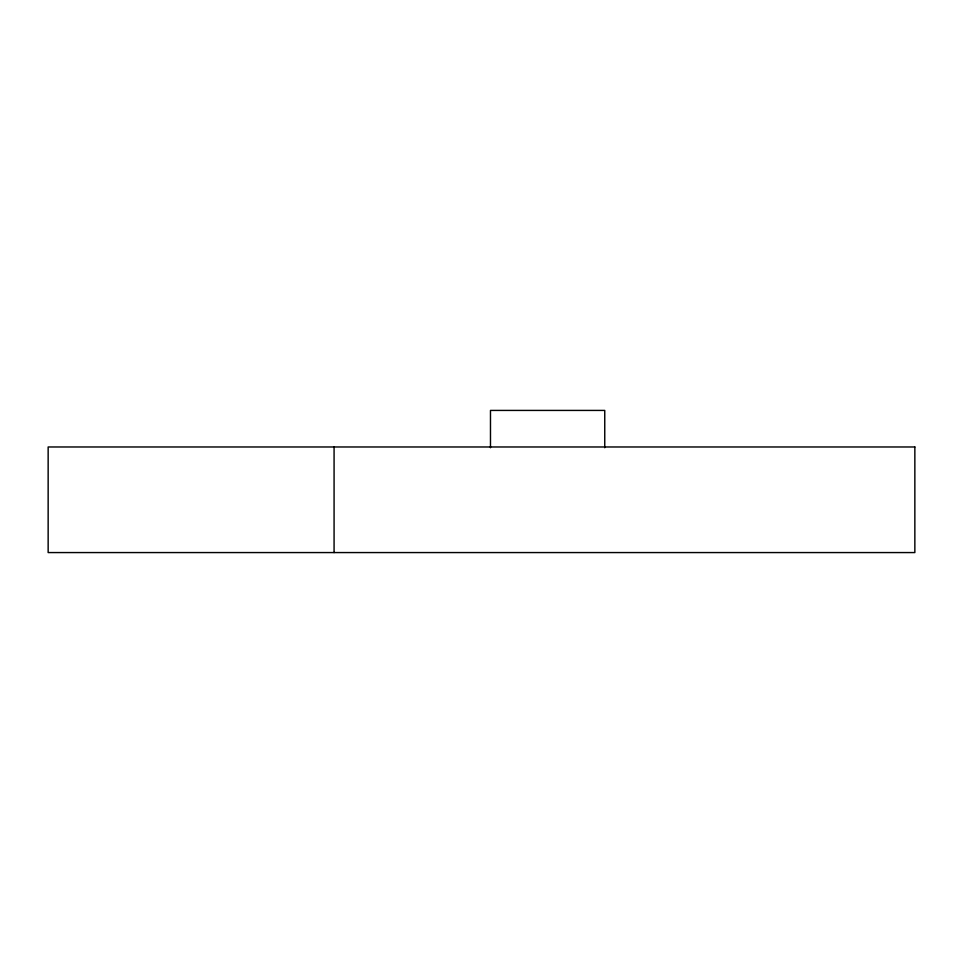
<?xml version="1.0" encoding="UTF-8"?>
<svg xmlns="http://www.w3.org/2000/svg" width="963" height="963" viewBox="0 0 963 963"><rect width="100%" height="100%" fill="white"/><g stroke="black" fill="none" stroke-linecap="round" stroke-linejoin="round"><path stroke-width="1.44" d="M604.752 447.735L604.752 410.419L490.48 410.419L490.48 447.735M334.077 446.976L334.077 552.569M914.85 446.976L48.15 446.976L48.15 552.569L914.85 552.569L914.85 446.976"/></g></svg>
